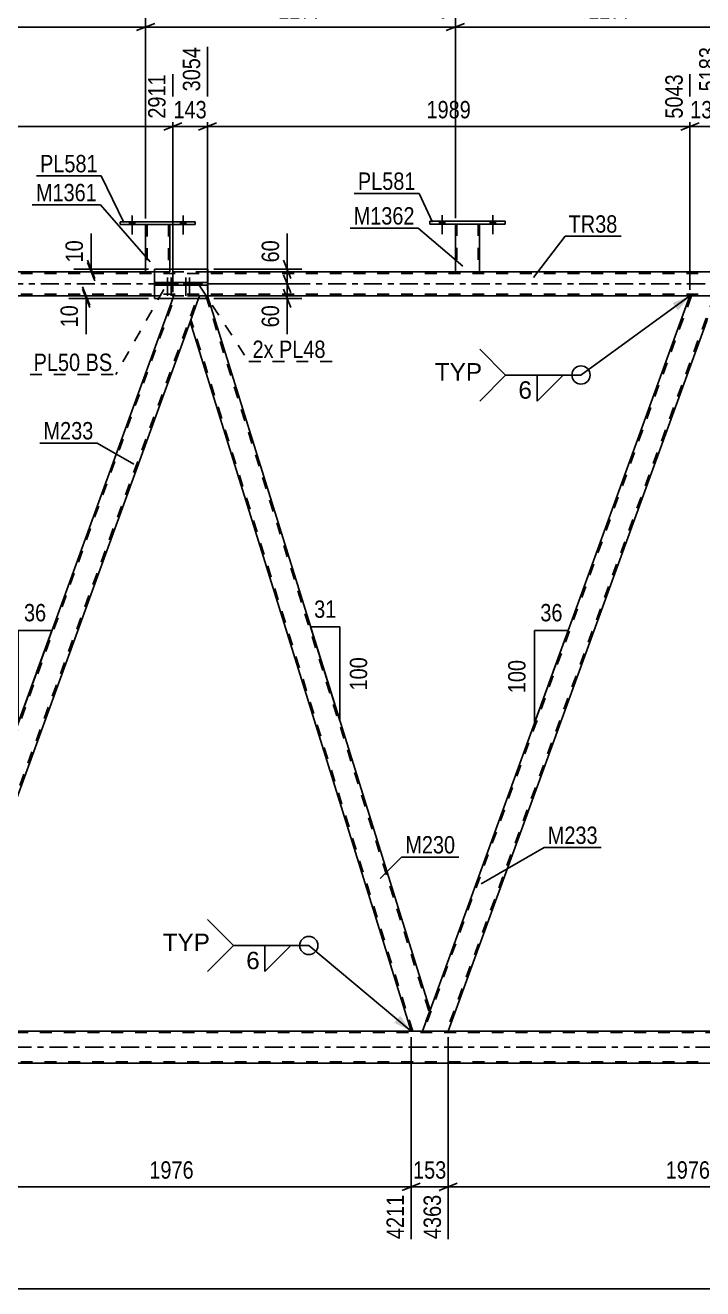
# Model space of a CAD drawing. Header units: millimetres. Extents: x 0 to 841, y 0 to 594.
# Drawn here: x 181.4 to 293.1, y 275.3 to 483.7 of the extents above; entities that cross this region are included whole.
import ezdxf

# ---------------------------------------------------------------- set-up
doc = ezdxf.new("R2010")
doc.units = ezdxf.units.MM
doc.linetypes.add('DXK_LINE_DOT2', pattern=[3.9198, 1.9599, -1.9599])
doc.linetypes.add('DXK_LINE_DOT3', pattern=[5.9187, 2.979, -0.9799, 0.9799, -0.9799])
doc.styles.add('Arial', font='ARIAL.TTF', dxfattribs={"height": 0.2})
doc.styles.add('Arial Narrow', font='ARIALN.TTF', dxfattribs={"height": 0.2})

# ---------------------------------------------------------------- blocks, each defined once
blk = doc.blocks.new('Bolt-247305129-3187 - 3072')
at = {"linetype": 'Continuous'}
for points in [[(205.19, 441.29), (204.47, 441.29), (204.47, 440.81), (205.19, 440.81)], [(205.79, 441.29), (205.07, 441.29), (205.07, 440.81), (205.79, 440.81)], [(208.21, 441.29), (207.49, 441.29), (207.49, 440.81), (208.21, 440.81)], [(208.81, 441.29), (208.09, 441.29), (208.09, 440.81), (208.81, 440.81)]]:
    blk.add_hatch(color=1, dxfattribs=at).paths.add_polyline_path(points)
at = {"color": 1, "linetype": 'Continuous'}
for p, q in [((204.83, 442.09), (204.83, 439.09)), ((205.43, 442.09), (205.43, 439.09)), ((207.85, 442.09), (207.85, 439.09)), ((208.45, 442.09), (208.45, 439.09)), ((204.47, 441.29), (204.47, 440.81)), ((205.07, 441.29), (205.07, 440.81)), ((205.19, 441.29), (205.19, 440.81)), ((205.79, 441.29), (205.79, 440.81)), ((207.49, 441.29), (207.49, 440.81)), ((208.09, 441.29), (208.09, 440.81)), ((208.21, 441.29), (208.21, 440.81)), ((208.81, 441.29), (208.81, 440.81))]:
    blk.add_line(p, q, dxfattribs=at)
blk = doc.blocks.new('Part-247305129-3125 - 3072')
at = {"color": 7, "linetype": 'DXK_LINE_DOT2'}
for p, q in [((743.11, 442.73), (89.24, 442.73)), ((211.45, 443.05), (201.21, 443.05)), ((256.29, 443.05), (252.29, 443.05)), ((743.11, 439.37), (89.24, 439.37)), ((211.45, 439.05), (202.67, 439.05)), ((296.54, 439.05), (290.97, 439.05))]:
    blk.add_line(p, q, dxfattribs=at)
at = {"color": 2, "linetype": 'Continuous'}
for p, q in [((201.21, 443.05), (154.13, 443.05)), ((252.29, 443.05), (211.45, 443.05)), ((303.37, 443.05), (256.29, 443.05)), ((202.67, 439.05), (131.94, 439.05)), ((290.97, 439.05), (211.45, 439.05))]:
    blk.add_line(p, q, dxfattribs=at)
at = {"color": 7, "linetype": 'DXK_LINE_DOT3'}
blk.add_line((89.24, 441.05), (743.11, 441.05), dxfattribs=at)
blk = doc.blocks.new('Bolt-247305129-3186 - 3072')
at = {"color": 1, "linetype": 'DXK_LINE_DOT2'}
for p, q in [((204.83, 442.09), (204.83, 439.09)), ((205.43, 442.09), (205.43, 439.09)), ((207.85, 442.09), (207.85, 439.09)), ((208.45, 442.09), (208.45, 439.09)), ((204.47, 441.29), (204.47, 440.81)), ((205.07, 441.29), (205.07, 440.81)), ((205.19, 441.29), (205.19, 440.81)), ((205.79, 441.29), (205.79, 440.81)), ((207.49, 441.29), (207.49, 440.81)), ((208.09, 441.29), (208.09, 440.81)), ((208.21, 441.29), (208.21, 440.81)), ((208.81, 441.29), (208.81, 440.81))]:
    blk.add_line(p, q, dxfattribs=at)
blk = doc.blocks.new('Bolt-247305129-21282 - 3072')
at = {"linetype": 'Continuous'}
for points in [[(249.65, 450.89), (250.53, 450.89), (250.53, 451.37), (249.65, 451.37)], [(258.05, 450.89), (258.93, 450.89), (258.93, 451.37), (258.05, 451.37)]]:
    blk.add_hatch(color=1, dxfattribs=at).paths.add_polyline_path(points)
at = {"color": 1, "linetype": 'Continuous'}
for p, q in [((250.09, 452.37), (250.09, 449.25)), ((258.49, 452.37), (258.49, 449.25)), ((249.65, 451.37), (249.65, 450.89)), ((250.53, 451.37), (250.53, 450.89)), ((258.05, 451.37), (258.05, 450.89)), ((258.93, 451.37), (258.93, 450.89))]:
    blk.add_line(p, q, dxfattribs=at)
blk = doc.blocks.new('Part-247305129-3214 - 3072')
at = {"color": 7, "linetype": 'DXK_LINE_DOT2'}
for p, q in [((211.45, 441.29), (202.67, 441.29)), ((202.67, 441.29), (202.67, 440.81)), ((211.45, 440.81), (202.67, 440.81)), ((209.08, 441.29), (209.08, 440.81)), ((211.45, 441.29), (211.45, 440.81))]:
    blk.add_line(p, q, dxfattribs=at)
blk = doc.blocks.new('Part-247305129-3219 - 3072')
at = {"color": 2, "linetype": 'Continuous'}
for p, q in [((209.08, 441.29), (202.67, 441.29)), ((202.67, 440.81), (202.67, 441.29)), ((202.67, 440.81), (209.08, 440.81)), ((211.45, 441.29), (209.08, 441.29)), ((209.08, 440.81), (209.08, 441.29)), ((211.45, 440.81), (209.08, 440.81)), ((211.45, 440.81), (211.45, 441.29))]:
    blk.add_line(p, q, dxfattribs=at)
blk = doc.blocks.new('Part-247305129-3253 - 3072')
at = {"color": 7, "linetype": 'DXK_LINE_DOT2'}
for p, q in [((730.61, 317.59), (66.98, 317.59)), ((731.36, 312.79), (66.98, 312.79))]:
    blk.add_line(p, q, dxfattribs=at)
at = {"color": 2, "linetype": 'Continuous'}
for p, q in [((325.49, 317.83), (170.42, 317.83)), ((325.49, 312.55), (170.42, 312.55))]:
    blk.add_line(p, q, dxfattribs=at)
at = {"color": 7, "linetype": 'DXK_LINE_DOT3'}
blk.add_line((66.98, 315.19), (730.98, 315.19), dxfattribs=at)
blk = doc.blocks.new('Part-247305129-3266 - 3072')
at = {"color": 2, "linetype": 'Continuous'}
for p, q in [((202.67, 441.29), (202.67, 443.45)), ((202.67, 443.45), (211.45, 443.45)), ((211.45, 443.45), (211.45, 438.65)), ((202.67, 438.65), (202.67, 440.81)), ((211.45, 438.65), (202.67, 438.65))]:
    blk.add_line(p, q, dxfattribs=at)
at = {"color": 7, "linetype": 'DXK_LINE_DOT2'}
blk.add_line((202.67, 441.29), (202.67, 440.81), dxfattribs=at)
blk = doc.blocks.new('Part-247305129-3297 - 3072')
at = {"color": 7, "linetype": 'DXK_LINE_DOT2'}
for p, q in [((202.67, 443.45), (202.67, 438.65)), ((202.67, 443.45), (211.45, 443.45)), ((211.45, 443.45), (211.45, 438.65)), ((202.67, 438.65), (211.45, 438.65))]:
    blk.add_line(p, q, dxfattribs=at)
blk = doc.blocks.new('Part-247305129-3335 - 3072')
at = {"color": 7, "linetype": 'DXK_LINE_DOT2'}
for p, q in [((161.97, 317.83), (206.09, 439.05)), ((165.72, 317.83), (209.84, 439.05)), ((205.69, 438.65), (205.83, 439.05)), ((210.09, 439.05), (205.83, 439.05)), ((208.54, 434.8), (210.09, 439.05)), ((161.71, 317.83), (163.47, 322.66)), ((165.97, 317.83), (167.73, 322.66)), ((165.97, 317.83), (161.71, 317.83))]:
    blk.add_line(p, q, dxfattribs=at)
at = {"color": 2, "linetype": 'Continuous'}
for p, q in [((163.47, 322.66), (205.69, 438.65)), ((167.73, 322.66), (208.54, 434.8))]:
    blk.add_line(p, q, dxfattribs=at)
blk = doc.blocks.new('Part-247305129-3340 - 3072')
at = {"color": 2, "linetype": 'Continuous'}
for p, q in [((209.95, 438.65), (208.54, 434.8)), ((248.11, 321.3), (211.45, 438.93)), ((245, 317.83), (208.54, 434.8)), ((246.85, 317.83), (248.11, 321.3))]:
    blk.add_line(p, q, dxfattribs=at)
at = {"color": 7, "linetype": 'DXK_LINE_DOT2'}
for p, q in [((210.09, 439.05), (209.95, 438.65)), ((211.41, 439.05), (210.09, 439.05)), ((211.16, 439.05), (247.98, 320.93)), ((211.45, 438.93), (211.41, 439.05)), ((245.25, 317.83), (208.68, 435.18)), ((246.85, 317.83), (245, 317.83))]:
    blk.add_line(p, q, dxfattribs=at)
blk = doc.blocks.new('Part-247305129-3345 - 3072')
at = {"color": 7, "linetype": 'DXK_LINE_DOT2'}
for p, q in [((291.22, 439.05), (247.1, 317.83)), ((294.97, 439.05), (250.85, 317.83)), ((295.23, 439.05), (293.68, 434.8)), ((248.11, 321.3), (246.85, 317.83)), ((251.11, 317.83), (246.85, 317.83))]:
    blk.add_line(p, q, dxfattribs=at)
at = {"color": 2, "linetype": 'Continuous'}
for p, q in [((290.97, 439.05), (248.11, 321.3)), ((290.97, 439.05), (295.23, 439.05)), ((293.68, 434.8), (251.11, 317.83))]:
    blk.add_line(p, q, dxfattribs=at)
blk = doc.blocks.new('Part-247305129-21253 - 3072')
at = {"color": 7, "linetype": 'DXK_LINE_DOT2'}
for p, q in [((201.21, 450.83), (205.21, 450.83)), ((201.21, 450.82), (201.21, 450.83)), ((201.21, 450.83), (201.21, 450.82)), ((201.45, 450.83), (201.45, 443.05)), ((204.97, 450.83), (204.97, 443.05)), ((205.21, 450.83), (205.21, 450.82)), ((205.21, 450.82), (205.21, 450.83)), ((205.21, 443.05), (202.67, 443.05)), ((205.21, 443.45), (205.21, 443.05))]:
    blk.add_line(p, q, dxfattribs=at)
at = {"color": 2, "linetype": 'Continuous'}
for p, q in [((201.21, 450.82), (201.21, 443.05)), ((205.21, 450.82), (205.21, 443.45)), ((202.67, 443.05), (201.21, 443.05))]:
    blk.add_line(p, q, dxfattribs=at)
blk = doc.blocks.new('Part-247305129-21254 - 3072')
at = {"color": 2, "linetype": 'Continuous'}
for p, q in [((197.01, 450.82), (197.01, 451.3)), ((197.01, 451.3), (209.41, 451.3)), ((209.41, 450.82), (197.01, 450.82)), ((209.41, 451.3), (209.41, 450.82))]:
    blk.add_line(p, q, dxfattribs=at)
blk = doc.blocks.new('Part-247305129-21255 - 3072')
at = {"color": 7, "linetype": 'DXK_LINE_DOT2'}
for p, q in [((252.29, 450.9), (256.29, 450.9)), ((252.29, 450.89), (252.29, 450.9)), ((252.29, 450.9), (252.29, 450.89)), ((252.53, 450.9), (252.53, 443.05)), ((256.05, 450.9), (256.05, 443.05)), ((256.29, 450.9), (256.29, 450.89)), ((256.29, 450.89), (256.29, 450.9)), ((256.03, 443.05), (256.05, 443.05))]:
    blk.add_line(p, q, dxfattribs=at)
at = {"color": 2, "linetype": 'Continuous'}
for p, q in [((252.29, 443.05), (252.29, 450.89)), ((256.29, 450.89), (256.29, 443.05)), ((256.25, 443.05), (252.29, 443.05)), ((256.29, 443.05), (256.25, 443.05))]:
    blk.add_line(p, q, dxfattribs=at)
blk = doc.blocks.new('Part-247305129-21256 - 3072')
at = {"color": 2, "linetype": 'Continuous'}
for p, q in [((248.09, 450.89), (248.09, 451.37)), ((248.09, 451.37), (260.49, 451.37)), ((260.49, 450.89), (248.09, 450.89)), ((260.49, 451.37), (260.49, 450.89))]:
    blk.add_line(p, q, dxfattribs=at)
blk = doc.blocks.new('Bolt-247305129-21280 - 3072')
at = {"linetype": 'Continuous'}
for points in [[(198.57, 450.82), (199.45, 450.82), (199.45, 451.3), (198.57, 451.3)], [(206.97, 450.82), (207.85, 450.82), (207.85, 451.3), (206.97, 451.3)]]:
    blk.add_hatch(color=1, dxfattribs=at).paths.add_polyline_path(points)
at = {"color": 1, "linetype": 'Continuous'}
for p, q in [((199.01, 452.3), (199.01, 449.18)), ((207.41, 452.3), (207.41, 449.18)), ((198.57, 451.3), (198.57, 450.82)), ((199.45, 451.3), (199.45, 450.82)), ((206.97, 451.3), (206.97, 450.82)), ((207.85, 451.3), (207.85, 450.82))]:
    blk.add_line(p, q, dxfattribs=at)
blk = doc.blocks.new('Bolt-247305129-21281 - 3072')
at = {"linetype": 'Continuous'}
for points in [[(198.57, 450.82), (199.45, 450.82), (199.45, 451.3), (198.57, 451.3)], [(206.97, 450.82), (207.85, 450.82), (207.85, 451.3), (206.97, 451.3)]]:
    blk.add_hatch(color=1, dxfattribs=at).paths.add_polyline_path(points)
at = {"color": 1, "linetype": 'Continuous'}
for p, q in [((199.01, 452.3), (199.01, 449.18)), ((207.41, 452.3), (207.41, 449.18)), ((198.57, 451.3), (198.57, 450.82)), ((199.45, 451.3), (199.45, 450.82)), ((206.97, 451.3), (206.97, 450.82)), ((207.85, 451.3), (207.85, 450.82))]:
    blk.add_line(p, q, dxfattribs=at)
blk = doc.blocks.new('Bolt-247305129-21283 - 3072')
at = {"linetype": 'Continuous'}
for points in [[(249.65, 450.89), (250.53, 450.89), (250.53, 451.37), (249.65, 451.37)], [(258.05, 450.89), (258.93, 450.89), (258.93, 451.37), (258.05, 451.37)]]:
    blk.add_hatch(color=1, dxfattribs=at).paths.add_polyline_path(points)
at = {"color": 1, "linetype": 'Continuous'}
for p, q in [((250.09, 452.37), (250.09, 449.25)), ((258.49, 452.37), (258.49, 449.25)), ((249.65, 451.37), (249.65, 450.89)), ((250.53, 451.37), (250.53, 450.89)), ((258.05, 451.37), (258.05, 450.89)), ((258.93, 451.37), (258.93, 450.89))]:
    blk.add_line(p, q, dxfattribs=at)
blk = doc.blocks.new('StraightDimension-247305129-35647 - 3072')
at = {"color": 7, "linetype": 'Continuous'}
for p, q in [((245, 316.83), (245, 283.54)), ((251.11, 316.83), (251.11, 283.54)), ((243.5, 291.55), (246.5, 292.75)), ((245, 292.15), (251.11, 292.15)), ((252.61, 292.75), (249.61, 291.55))]:
    blk.add_line(p, q, dxfattribs=at)
at = {"color": 0}
blk.add_wipeout([(251.4, 292.9), (251.4, 297.1), (244.71, 297.1), (244.71, 292.9)], dxfattribs=at)
at = {"color": 0, "linetype": 'Continuous'}
blk.add_wipeout([(250.51, 291.45), (246.31, 291.45), (246.31, 282.94), (250.51, 282.94)], dxfattribs=at)
at = {"color": 3, "style": 'Arial Narrow'}
blk.add_text('153', height=2.863, dxfattribs=at).set_placement((245.31, 293.5))
at = {"color": 3, "linetype": 'Continuous', "style": 'Arial Narrow'}
blk.add_text('4363', height=2.863, rotation=90.0002, dxfattribs=at).set_placement((249.91, 283.54))
blk = doc.blocks.new('AngleDimension-247305129-36496 - 3072')
at = {"color": 7, "linetype": 'Continuous'}
for p, q in [((265.35, 383.9), (270.9, 383.9)), ((265.35, 368.68), (270.9, 383.9)), ((265.35, 368.68), (265.35, 383.9)), ((268.43, 377.13), (270.9, 383.9))]:
    blk.add_line(p, q, dxfattribs=at)
at = {"color": 0}
for points in [[(270.55, 384.8), (270.55, 389), (265.7, 389), (265.7, 384.8)], [(264.45, 379.63), (260.25, 379.63), (260.25, 372.95), (264.45, 372.95)]]:
    blk.add_wipeout(points, dxfattribs=at)
at = {"color": 3, "style": 'Arial Narrow'}
blk.add_text('36', height=2.863, dxfattribs=at).set_placement((266.3, 385.4))
blk.add_text('100', height=2.863, rotation=90.0002, dxfattribs=at).set_placement((263.85, 373.55))
blk = doc.blocks.new('StraightDimension-247305129-15091 - 3072')
at = {"color": 7, "linetype": 'Continuous'}
for p, q in [((211.41, 440.05), (211.41, 480.11)), ((290.97, 440.05), (290.97, 475.61)), ((212.91, 467.59), (209.91, 466.39)), ((211.41, 466.99), (290.97, 466.99)), ((289.47, 466.39), (292.47, 467.59))]:
    blk.add_line(p, q, dxfattribs=at)
at = {"color": 0, "linetype": 'Continuous'}
blk.add_wipeout([(290.37, 476.21), (286.17, 476.21), (286.17, 467.69), (290.37, 467.69)], dxfattribs=at)
at = {"color": 0}
blk.add_wipeout([(255.45, 467.74), (255.45, 471.94), (246.93, 471.94), (246.93, 467.74)], dxfattribs=at)
at = {"color": 3, "linetype": 'Continuous', "style": 'Arial Narrow'}
blk.add_text('5043', height=2.863, rotation=90.0002, dxfattribs=at).set_placement((289.77, 468.29))
at = {"color": 3, "style": 'Arial Narrow'}
blk.add_text('1989', height=2.863, dxfattribs=at).set_placement((247.53, 468.34))
blk = doc.blocks.new('StraightDimension-247305129-15093 - 3072')
at = {"color": 7, "linetype": 'Continuous'}
for p, q in [((126.4, 439.65), (126.4, 478.28)), ((205.69, 439.65), (205.69, 475.61)), ((127.9, 467.59), (124.9, 466.39)), ((126.4, 466.99), (205.69, 466.99)), ((204.19, 466.39), (207.19, 467.59))]:
    blk.add_line(p, q, dxfattribs=at)
at = {"color": 0, "linetype": 'Continuous'}
blk.add_wipeout([(205.09, 476.21), (200.89, 476.21), (200.89, 467.69), (205.09, 467.69)], dxfattribs=at)
at = {"color": 0}
blk.add_wipeout([(170.3, 467.74), (170.3, 471.94), (161.79, 471.94), (161.79, 467.74)], dxfattribs=at)
at = {"color": 3, "linetype": 'Continuous', "style": 'Arial Narrow'}
blk.add_text('2911', height=2.863, rotation=90.0002, dxfattribs=at).set_placement((204.49, 468.29))
at = {"color": 3, "style": 'Arial Narrow'}
blk.add_text('1982', height=2.863, dxfattribs=at).set_placement((162.39, 468.34))
blk = doc.blocks.new('StraightDimension-247305129-3915 - 3072')
at = {"color": 7, "linetype": 'Continuous'}
for p, q in [((223.96, 444.95), (225.16, 441.95)), ((212.45, 443.45), (226.96, 443.45)), ((225.16, 439.55), (223.96, 442.55)), ((224.56, 441.05), (224.56, 443.45)), ((212.45, 441.05), (226.96, 441.05))]:
    blk.add_line(p, q, dxfattribs=at)
at = {"color": 0}
blk.add_wipeout([(223.81, 448.84), (219.61, 448.84), (219.61, 443.98), (223.81, 443.98)], dxfattribs=at)
at = {"color": 7, "linetype": 'Continuous'}
blk.add_line((224.56, 443.45), (224.56, 449.36), dxfattribs=at)
blk.add_line((224.56, 443.45), (224.56, 449.36), dxfattribs=at)
at = {"color": 3, "style": 'Arial Narrow'}
blk.add_text('60', height=2.863, rotation=90.0002, dxfattribs=at).set_placement((223.21, 444.58))
blk = doc.blocks.new('StraightDimension-247305129-35648 - 3072')
at = {"color": 7, "linetype": 'Continuous'}
for p, q in [((165.97, 316.83), (165.97, 283.54)), ((245, 316.83), (245, 283.54)), ((167.47, 292.75), (164.47, 291.55)), ((165.97, 292.15), (245, 292.15)), ((243.5, 291.55), (246.5, 292.75))]:
    blk.add_line(p, q, dxfattribs=at)
at = {"color": 0}
blk.add_wipeout([(209.74, 292.9), (209.74, 297.1), (201.23, 297.1), (201.23, 292.9)], dxfattribs=at)
at = {"color": 0, "linetype": 'Continuous'}
blk.add_wipeout([(244.4, 291.45), (240.2, 291.45), (240.2, 282.94), (244.4, 282.94)], dxfattribs=at)
at = {"color": 3, "style": 'Arial Narrow'}
blk.add_text('1976', height=2.863, dxfattribs=at).set_placement((201.83, 293.5))
at = {"color": 3, "linetype": 'Continuous', "style": 'Arial Narrow'}
blk.add_text('4211', height=2.863, rotation=90.0002, dxfattribs=at).set_placement((243.8, 283.54))
blk = doc.blocks.new('StraightDimension-247305129-15092 - 3072')
at = {"color": 7, "linetype": 'Continuous'}
for p, q in [((211.41, 440.05), (211.41, 480.11)), ((205.69, 439.65), (205.69, 475.61)), ((204.19, 466.39), (207.19, 467.59)), ((205.69, 466.99), (211.41, 466.99)), ((212.91, 467.59), (209.91, 466.39))]:
    blk.add_line(p, q, dxfattribs=at)
at = {"color": 0}
blk.add_wipeout([(211.89, 467.74), (211.89, 471.94), (205.21, 471.94), (205.21, 467.74)], dxfattribs=at)
at = {"color": 0, "linetype": 'Continuous'}
blk.add_wipeout([(210.81, 480.71), (206.61, 480.71), (206.61, 472.19), (210.81, 472.19)], dxfattribs=at)
at = {"color": 3, "linetype": 'Continuous', "style": 'Arial Narrow'}
blk.add_text('3054', height=2.863, rotation=90.0002, dxfattribs=at).set_placement((210.21, 472.79))
at = {"color": 3, "style": 'Arial Narrow'}
blk.add_text('143', height=2.863, dxfattribs=at).set_placement((205.81, 468.34))
blk = doc.blocks.new('StraightDimension-247305129-3927 - 3072')
at = {"color": 7, "linetype": 'Continuous'}
for p, q in [((223.96, 442.55), (225.16, 439.55)), ((212.45, 441.05), (226.96, 441.05)), ((225.16, 437.15), (223.96, 440.15)), ((224.56, 438.65), (224.56, 441.05)), ((212.45, 438.65), (226.96, 438.65))]:
    blk.add_line(p, q, dxfattribs=at)
at = {"color": 0}
blk.add_wipeout([(223.81, 438.13), (219.61, 438.13), (219.61, 433.27), (223.81, 433.27)], dxfattribs=at)
at = {"color": 7, "linetype": 'Continuous'}
blk.add_line((224.56, 438.65), (224.56, 432.75), dxfattribs=at)
blk.add_line((224.56, 438.65), (224.56, 432.75), dxfattribs=at)
at = {"color": 3, "style": 'Arial Narrow'}
blk.add_text('60', height=2.863, rotation=90.0002, dxfattribs=at).set_placement((223.21, 433.87))
blk = doc.blocks.new('StraightDimension-247305129-3940 - 3072')
at = {"color": 7, "linetype": 'Continuous'}
for p, q in [((191.62, 444.95), (192.82, 441.95)), ((192.82, 441.55), (191.62, 444.55)), ((201.67, 443.45), (189.37, 443.45)), ((201.67, 443.05), (189.37, 443.05)), ((192.22, 443.05), (192.22, 443.45))]:
    blk.add_line(p, q, dxfattribs=at)
at = {"color": 0}
blk.add_wipeout([(191.47, 448.84), (187.27, 448.84), (187.27, 443.98), (191.47, 443.98)], dxfattribs=at)
at = {"color": 7, "linetype": 'Continuous'}
blk.add_line((192.22, 443.45), (192.22, 449.36), dxfattribs=at)
blk.add_line((192.22, 443.45), (192.22, 449.36), dxfattribs=at)
at = {"color": 3, "style": 'Arial Narrow'}
blk.add_text('10', height=2.863, rotation=90.0002, dxfattribs=at).set_placement((190.87, 444.58))
blk = doc.blocks.new('StraightDimension-247305129-3961 - 3072')
at = {"color": 7, "linetype": 'Continuous'}
for p, q in [((190.8, 440.55), (192, 437.55)), ((192, 437.15), (190.8, 440.15)), ((201.67, 439.05), (188.55, 439.05)), ((201.67, 438.65), (188.55, 438.65)), ((191.4, 438.65), (191.4, 439.05))]:
    blk.add_line(p, q, dxfattribs=at)
at = {"color": 0}
blk.add_wipeout([(190.65, 438.13), (186.45, 438.13), (186.45, 433.27), (190.65, 433.27)], dxfattribs=at)
at = {"color": 7, "linetype": 'Continuous'}
blk.add_line((191.4, 438.65), (191.4, 432.75), dxfattribs=at)
blk.add_line((191.4, 438.65), (191.4, 432.75), dxfattribs=at)
at = {"color": 3, "style": 'Arial Narrow'}
blk.add_text('10', height=2.863, rotation=90.0002, dxfattribs=at).set_placement((190.05, 433.87))
blk = doc.blocks.new('StraightDimension-247305129-35950 - 3072')
at = {"color": 7, "linetype": 'Continuous'}
for p, q in [((252.29, 451.9), (252.29, 492.01)), ((303.37, 451.89), (303.37, 492.01)), ((253.79, 484), (250.79, 482.8)), ((252.29, 483.4), (303.37, 483.4)), ((301.87, 482.8), (304.87, 484))]:
    blk.add_line(p, q, dxfattribs=at)
at = {"color": 0, "linetype": 'Continuous'}
blk.add_wipeout([(302.77, 492.61), (298.57, 492.61), (298.57, 484.1), (302.77, 484.1)], dxfattribs=at)
at = {"color": 0}
blk.add_wipeout([(282.09, 484.15), (282.09, 488.35), (273.58, 488.35), (273.58, 484.15)], dxfattribs=at)
at = {"color": 3, "linetype": 'Continuous', "style": 'Arial Narrow'}
blk.add_text('5353', height=2.863, rotation=90.0002, dxfattribs=at).set_placement((302.17, 484.7))
at = {"color": 3, "style": 'Arial Narrow'}
blk.add_text('1277', height=2.863, dxfattribs=at).set_placement((274.18, 484.75))
blk = doc.blocks.new('StraightDimension-247305129-15090 - 3072')
at = {"color": 7, "linetype": 'Continuous'}
for p, q in [((296.54, 440.05), (296.54, 480.11)), ((290.97, 440.05), (290.97, 475.61)), ((289.47, 466.39), (292.47, 467.59)), ((290.97, 466.99), (296.54, 466.99)), ((298.04, 467.59), (295.04, 466.39))]:
    blk.add_line(p, q, dxfattribs=at)
at = {"color": 0}
blk.add_wipeout([(297.1, 467.74), (297.1, 471.94), (290.41, 471.94), (290.41, 467.74)], dxfattribs=at)
at = {"color": 0, "linetype": 'Continuous'}
blk.add_wipeout([(295.94, 480.71), (291.74, 480.71), (291.74, 472.19), (295.94, 472.19)], dxfattribs=at)
at = {"color": 3, "linetype": 'Continuous', "style": 'Arial Narrow'}
blk.add_text('5183', height=2.863, rotation=90.0002, dxfattribs=at).set_placement((295.34, 472.79))
at = {"color": 3, "style": 'Arial Narrow'}
blk.add_text('139', height=2.863, dxfattribs=at).set_placement((291.01, 468.34))
blk = doc.blocks.new('StraightDimension-247305129-35646 - 3072')
at = {"color": 7, "linetype": 'Continuous'}
for p, q in [((251.11, 316.83), (251.11, 283.54)), ((330.14, 316.83), (330.14, 283.54)), ((252.61, 292.75), (249.61, 291.55)), ((251.11, 292.15), (330.14, 292.15)), ((328.64, 291.55), (331.64, 292.75))]:
    blk.add_line(p, q, dxfattribs=at)
at = {"color": 0}
blk.add_wipeout([(294.88, 292.9), (294.88, 297.1), (286.37, 297.1), (286.37, 292.9)], dxfattribs=at)
at = {"color": 0, "linetype": 'Continuous'}
blk.add_wipeout([(329.54, 291.45), (325.34, 291.45), (325.34, 282.94), (329.54, 282.94)], dxfattribs=at)
at = {"color": 3, "style": 'Arial Narrow'}
blk.add_text('1976', height=2.863, dxfattribs=at).set_placement((286.97, 293.5))
at = {"color": 3, "linetype": 'Continuous', "style": 'Arial Narrow'}
blk.add_text('6339', height=2.863, rotation=90.0002, dxfattribs=at).set_placement((328.94, 283.54))
blk = doc.blocks.new('StraightDimension-247305129-35929 - 3072')
at = {"color": 7, "linetype": 'Continuous'}
blk.add_line((56.12, 275.35), (782.37, 275.35), dxfattribs=at)
blk = doc.blocks.new('StraightDimension-247305129-35951 - 3072')
at = {"color": 7, "linetype": 'Continuous'}
for p, q in [((201.21, 451.82), (201.21, 492.01)), ((252.29, 451.9), (252.29, 492.01)), ((202.71, 484), (199.71, 482.8)), ((201.21, 483.4), (252.29, 483.4)), ((250.79, 482.8), (253.79, 484))]:
    blk.add_line(p, q, dxfattribs=at)
at = {"color": 0, "linetype": 'Continuous'}
blk.add_wipeout([(251.69, 492.61), (247.49, 492.61), (247.49, 484.1), (251.69, 484.1)], dxfattribs=at)
at = {"color": 0}
blk.add_wipeout([(231.01, 484.15), (231.01, 488.35), (222.49, 488.35), (222.49, 484.15)], dxfattribs=at)
at = {"color": 3, "linetype": 'Continuous', "style": 'Arial Narrow'}
blk.add_text('4076', height=2.863, rotation=90.0002, dxfattribs=at).set_placement((251.09, 484.7))
at = {"color": 3, "style": 'Arial Narrow'}
blk.add_text('1277', height=2.863, dxfattribs=at).set_placement((223.09, 484.75))
blk = doc.blocks.new('StraightDimension-247305129-35952 - 3072')
at = {"color": 7, "linetype": 'Continuous'}
for p, q in [((150.13, 451.89), (150.13, 492.01)), ((201.21, 451.82), (201.21, 492.01)), ((151.63, 484), (148.63, 482.8)), ((150.13, 483.4), (201.21, 483.4)), ((199.71, 482.8), (202.71, 484))]:
    blk.add_line(p, q, dxfattribs=at)
at = {"color": 0, "linetype": 'Continuous'}
blk.add_wipeout([(200.61, 492.61), (196.41, 492.61), (196.41, 484.1), (200.61, 484.1)], dxfattribs=at)
at = {"color": 0}
blk.add_wipeout([(179.93, 484.15), (179.93, 488.35), (171.41, 488.35), (171.41, 484.15)], dxfattribs=at)
at = {"color": 3, "linetype": 'Continuous', "style": 'Arial Narrow'}
blk.add_text('2799', height=2.863, rotation=90.0002, dxfattribs=at).set_placement((200.01, 484.7))
at = {"color": 3, "style": 'Arial Narrow'}
blk.add_text('1277', height=2.863, dxfattribs=at).set_placement((172.01, 484.75))
blk = doc.blocks.new('AngleDimension-247305129-36466 - 3072')
at = {"color": 7, "linetype": 'Continuous'}
for p, q in [((231.87, 373.43), (228.42, 384.48)), ((233.24, 384.48), (228.42, 384.48)), ((233.24, 369.01), (228.42, 384.48)), ((233.24, 369.01), (233.24, 384.48))]:
    blk.add_line(p, q, dxfattribs=at)
at = {"color": 0}
for points in [[(233.26, 385.38), (233.26, 389.58), (228.4, 389.58), (228.4, 385.38)], [(238.34, 380.08), (234.14, 380.08), (234.14, 373.4), (238.34, 373.4)]]:
    blk.add_wipeout(points, dxfattribs=at)
at = {"color": 3, "style": 'Arial Narrow'}
blk.add_text('31', height=2.863, dxfattribs=at).set_placement((229, 385.98))
blk.add_text('100', height=2.863, rotation=90.0002, dxfattribs=at).set_placement((237.74, 374))
blk = doc.blocks.new('AngleDimension-247305129-36468 - 3072')
at = {"color": 7, "linetype": 'Continuous'}
for p, q in [((180.22, 383.9), (185.76, 383.9)), ((180.22, 368.68), (185.76, 383.9)), ((180.22, 368.68), (180.22, 383.9)), ((183.3, 377.13), (185.76, 383.9))]:
    blk.add_line(p, q, dxfattribs=at)
at = {"color": 0}
for points in [[(185.42, 384.8), (185.42, 389), (180.56, 389), (180.56, 384.8)], [(179.32, 379.63), (175.12, 379.63), (175.12, 372.95), (179.32, 372.95)]]:
    blk.add_wipeout(points, dxfattribs=at)
at = {"color": 3, "style": 'Arial Narrow'}
blk.add_text('36', height=2.863, dxfattribs=at).set_placement((181.16, 385.4))
blk.add_text('100', height=2.863, rotation=90.0002, dxfattribs=at).set_placement((178.72, 373.55))
blk = doc.blocks.new('Mark-247305129-3121 - 3072')
at = {"color": 0}
blk.add_wipeout([(279.01, 449.49), (279.01, 452.49), (270.97, 452.49), (270.97, 449.49)], dxfattribs=at)
blk.add_wipeout([(279.01, 449.49), (279.01, 452.49), (270.97, 452.49), (270.97, 449.49)], dxfattribs=at)
at = {"color": 30, "linetype": 'Continuous'}
for p, q in [((265.15, 442.08), (270.37, 448.89)), ((270.37, 448.89), (279.61, 448.89))]:
    blk.add_line(p, q, dxfattribs=at)
at = {"color": 3, "style": 'Arial Narrow'}
blk.add_text('TR38', height=2.863, dxfattribs=at).set_placement((270.97, 449.49))
blk = doc.blocks.new('WeldMark-247305129-20271 - 3072')
at = {"linetype": 'Continuous'}
blk.add_hatch(color=30, dxfattribs=at).paths.add_polyline_path([(243.18, 320.33), (245, 317.83), (242.22, 319.18)])
at = {"color": 3, "linetype": 'Continuous'}
for q in [(211.42, 336.23), (211.42, 327.66)]:
    blk.add_line((215.7, 331.94), q, dxfattribs=at)
at = {"color": 30, "linetype": 'Continuous'}
blk.add_line((245, 317.83), (228.12, 331.94), dxfattribs=at)
at = {"color": 3, "linetype": 'Continuous'}
for start, end in [(90, 270), (270, 90)]:
    blk.add_arc((228.12, 331.94), 1.5, start, end, dxfattribs=at)
at = {"color": 0}
blk.add_wipeout([(220.22, 327.84), (220.22, 331.24), (217.6, 331.24), (217.6, 327.84)], dxfattribs=at)
at = {"color": 30, "linetype": 'Continuous'}
blk.add_line((215.7, 331.94), (228.12, 331.94), dxfattribs=at)
at = {"color": 3, "linetype": 'Continuous'}
for p, q in [((220.88, 331.94), (225.17, 331.94)), ((225.17, 331.94), (220.88, 327.66)), ((220.88, 327.66), (220.88, 331.94))]:
    blk.add_line(p, q, dxfattribs=at)
at = {"color": 3, "style": 'Arial'}
blk.add_text('6', height=2.87, dxfattribs=at).set_placement((217.8, 328.04))
at = {"color": 0, "linetype": 'Continuous'}
blk.add_wipeout([(211.8, 331.04), (211.8, 334.04), (204.03, 334.04), (204.03, 331.04)], dxfattribs=at)
blk.add_wipeout([(211.8, 331.04), (211.8, 334.04), (204.03, 334.04), (204.03, 331.04)], dxfattribs=at)
at = {"color": 3, "linetype": 'Continuous', "style": 'Arial'}
blk.add_text('TYP', height=2.865, dxfattribs=at).set_placement((204.03, 331.04))
blk = doc.blocks.new('WeldMark-247305129-20284 - 3072')
at = {"linetype": 'Continuous'}
blk.add_hatch(color=30, dxfattribs=at).paths.add_polyline_path([(288.1, 437.9), (290.97, 439.05), (288.98, 436.68)])
at = {"color": 30, "linetype": 'Continuous'}
blk.add_line((290.97, 439.05), (273, 426.01), dxfattribs=at)
at = {"color": 3, "linetype": 'Continuous'}
for q in [(256.3, 430.3), (256.3, 421.72)]:
    blk.add_line((260.58, 426.01), q, dxfattribs=at)
for start, end in [(90, 270), (270, 90)]:
    blk.add_arc((273, 426.01), 1.5, start, end, dxfattribs=at)
at = {"color": 0}
blk.add_wipeout([(265.1, 421.91), (265.1, 425.31), (262.48, 425.31), (262.48, 421.91)], dxfattribs=at)
at = {"color": 30, "linetype": 'Continuous'}
blk.add_line((260.58, 426.01), (273, 426.01), dxfattribs=at)
at = {"color": 3, "linetype": 'Continuous'}
for p, q in [((265.76, 426.01), (270.05, 426.01)), ((270.05, 426.01), (265.76, 421.72)), ((265.76, 421.72), (265.76, 426.01))]:
    blk.add_line(p, q, dxfattribs=at)
at = {"color": 3, "style": 'Arial'}
blk.add_text('6', height=2.87, dxfattribs=at).set_placement((262.68, 422.11))
at = {"color": 0, "linetype": 'Continuous'}
blk.add_wipeout([(256.68, 425.11), (256.68, 428.11), (248.91, 428.11), (248.91, 425.11)], dxfattribs=at)
blk.add_wipeout([(256.68, 425.11), (256.68, 428.11), (248.91, 428.11), (248.91, 425.11)], dxfattribs=at)
at = {"color": 3, "linetype": 'Continuous', "style": 'Arial'}
blk.add_text('TYP', height=2.865, dxfattribs=at).set_placement((248.91, 425.11))
blk = doc.blocks.new('Mark-247305129-36401 - 3072')
at = {"color": 0}
blk.add_wipeout([(252.25, 347.12), (252.25, 350.12), (244.03, 350.12), (244.03, 347.12)], dxfattribs=at)
blk.add_wipeout([(252.25, 347.12), (252.25, 350.12), (244.03, 350.12), (244.03, 347.12)], dxfattribs=at)
at = {"color": 30, "linetype": 'Continuous'}
for p, q in [((239.89, 342.99), (243.43, 346.52)), ((243.43, 346.52), (252.85, 346.52))]:
    blk.add_line(p, q, dxfattribs=at)
at = {"color": 3, "style": 'Arial Narrow'}
blk.add_text('M230', height=2.863, dxfattribs=at).set_placement((244.03, 347.12))
blk = doc.blocks.new('MarkSet-247305129-35315 - 3072')
at = {"color": 0}
blk.add_wipeout([(190.42, 426.68), (190.42, 429.68), (182.75, 429.68), (182.75, 426.68)], dxfattribs=at)
blk.add_wipeout([(190.42, 426.68), (190.42, 429.68), (182.75, 429.68), (182.75, 426.68)], dxfattribs=at)
at = {"color": 3, "style": 'Arial Narrow'}
blk.add_text('PL50', height=2.863, dxfattribs=at).set_placement((182.75, 426.68))
at = {"color": 0}
blk.add_wipeout([(195.7, 426.68), (195.7, 429.68), (191.32, 429.68), (191.32, 426.68)], dxfattribs=at)
blk.add_wipeout([(195.7, 426.68), (195.7, 429.68), (191.32, 429.68), (191.32, 426.68)], dxfattribs=at)
at = {"color": 30, "linetype": 'DXK_LINE_DOT2'}
for p in [(204.19, 440.14), (182.15, 426.08)]:
    blk.add_line(p, (196.3, 426.08), dxfattribs=at)
at = {"color": 3, "style": 'Arial Narrow'}
blk.add_text('BS', height=2.863, dxfattribs=at).set_placement((191.32, 426.68))
blk = doc.blocks.new('MarkSet-247305129-35340 - 3072')
at = {"color": 0}
blk.add_wipeout([(222.31, 428.83), (222.31, 431.83), (218.84, 431.83), (218.84, 428.83)], dxfattribs=at)
blk.add_wipeout([(222.31, 428.83), (222.31, 431.83), (218.84, 431.83), (218.84, 428.83)], dxfattribs=at)
at = {"color": 30, "linetype": 'DXK_LINE_DOT2'}
blk.add_line((210.07, 440.81), (218.24, 428.23), dxfattribs=at)
at = {"color": 0}
blk.add_wipeout([(230.89, 428.83), (230.89, 431.83), (223.21, 431.83), (223.21, 428.83)], dxfattribs=at)
blk.add_wipeout([(230.89, 428.83), (230.89, 431.83), (223.21, 431.83), (223.21, 428.83)], dxfattribs=at)
at = {"color": 30, "linetype": 'DXK_LINE_DOT2'}
blk.add_line((218.24, 428.23), (232.39, 428.23), dxfattribs=at)
at = {"color": 3, "style": 'Arial Narrow'}
for s, p in [('2x', (218.84, 428.83)), ('PL48', (223.21, 428.83))]:
    blk.add_text(s, height=2.863, dxfattribs=at).set_placement(p)
blk = doc.blocks.new('Mark-247305129-36126 - 3072')
at = {"color": 0}
blk.add_wipeout([(193.18, 454.67), (193.18, 457.67), (183.13, 457.67), (183.13, 454.67)], dxfattribs=at)
blk.add_wipeout([(193.18, 454.67), (193.18, 457.67), (183.13, 457.67), (183.13, 454.67)], dxfattribs=at)
at = {"color": 30, "linetype": 'Continuous'}
for p in [(182.53, 454.07), (201.96, 444.68)]:
    blk.add_line(p, (193.78, 454.07), dxfattribs=at)
at = {"color": 3, "style": 'Arial Narrow'}
blk.add_text('M1361', height=2.863, dxfattribs=at).set_placement((183.13, 454.67))
blk = doc.blocks.new('Mark-247305129-36129 - 3072')
at = {"color": 0}
blk.add_wipeout([(193.31, 459.44), (193.31, 462.44), (183.81, 462.44), (183.81, 459.44)], dxfattribs=at)
blk.add_wipeout([(193.31, 459.44), (193.31, 462.44), (183.81, 462.44), (183.81, 459.44)], dxfattribs=at)
at = {"color": 30, "linetype": 'Continuous'}
for p in [(183.21, 458.84), (197.61, 451.16)]:
    blk.add_line(p, (193.91, 458.84), dxfattribs=at)
at = {"color": 3, "style": 'Arial Narrow'}
blk.add_text('PL581', height=2.863, dxfattribs=at).set_placement((183.81, 459.44))
blk = doc.blocks.new('Mark-247305129-36132 - 3072')
at = {"color": 0}
blk.add_wipeout([(245.58, 450.83), (245.58, 453.83), (235.52, 453.83), (235.52, 450.83)], dxfattribs=at)
blk.add_wipeout([(245.58, 450.83), (245.58, 453.83), (235.52, 453.83), (235.52, 450.83)], dxfattribs=at)
at = {"color": 30, "linetype": 'Continuous'}
for p in [(234.92, 450.23), (253.51, 443.97)]:
    blk.add_line(p, (246.18, 450.23), dxfattribs=at)
at = {"color": 3, "style": 'Arial Narrow'}
blk.add_text('M1362', height=2.863, dxfattribs=at).set_placement((235.52, 450.83))
blk = doc.blocks.new('Mark-247305129-36135 - 3072')
at = {"color": 0}
blk.add_wipeout([(245.72, 456.55), (245.72, 459.55), (236.22, 459.55), (236.22, 456.55)], dxfattribs=at)
blk.add_wipeout([(245.72, 456.55), (245.72, 459.55), (236.22, 459.55), (236.22, 456.55)], dxfattribs=at)
at = {"color": 30, "linetype": 'Continuous'}
for p in [(235.62, 455.95), (248.52, 451.23)]:
    blk.add_line(p, (246.32, 455.95), dxfattribs=at)
at = {"color": 3, "style": 'Arial Narrow'}
blk.add_text('PL581', height=2.863, dxfattribs=at).set_placement((236.22, 456.55))
blk = doc.blocks.new('Mark-247305129-36398 - 3072')
at = {"color": 0}
blk.add_wipeout([(192.61, 415.4), (192.61, 418.4), (184.38, 418.4), (184.38, 415.4)], dxfattribs=at)
blk.add_wipeout([(192.61, 415.4), (192.61, 418.4), (184.38, 418.4), (184.38, 415.4)], dxfattribs=at)
at = {"color": 30, "linetype": 'Continuous'}
for p in [(183.78, 414.8), (199.27, 411.3)]:
    blk.add_line(p, (193.21, 414.8), dxfattribs=at)
at = {"color": 3, "style": 'Arial Narrow'}
blk.add_text('M233', height=2.863, dxfattribs=at).set_placement((184.38, 415.4))
blk = doc.blocks.new('Mark-247305129-36404 - 3072')
at = {"color": 0}
blk.add_wipeout([(275.75, 348.69), (275.75, 351.69), (267.53, 351.69), (267.53, 348.69)], dxfattribs=at)
blk.add_wipeout([(275.75, 348.69), (275.75, 351.69), (267.53, 351.69), (267.53, 348.69)], dxfattribs=at)
at = {"color": 30, "linetype": 'Continuous'}
for p, q in [((256.54, 342.09), (266.93, 348.09)), ((266.93, 348.09), (276.35, 348.09))]:
    blk.add_line(p, q, dxfattribs=at)
at = {"color": 3, "style": 'Arial Narrow'}
blk.add_text('M233', height=2.863, dxfattribs=at).set_placement((267.53, 348.69))

msp = doc.modelspace()

# ---------------------------------------------------------------- block references
for name in ['Bolt-247305129-21280 - 3072', 'Bolt-247305129-21281 - 3072', 'Bolt-247305129-21282 - 3072', 'Bolt-247305129-21283 - 3072', 'Part-247305129-21254 - 3072', 'Part-247305129-21253 - 3072', 'Part-247305129-21256 - 3072', 'Part-247305129-21255 - 3072', 'Part-247305129-3125 - 3072', 'Part-247305129-3266 - 3072', 'Part-247305129-3297 - 3072', 'Bolt-247305129-3187 - 3072', 'Bolt-247305129-3186 - 3072', 'Part-247305129-3214 - 3072', 'Part-247305129-3219 - 3072', 'Part-247305129-3335 - 3072', 'Part-247305129-3340 - 3072', 'Part-247305129-3345 - 3072', 'Part-247305129-3253 - 3072']:
    msp.add_blockref(name, (0, 0))

# ---------------------------------------------------------------- next in the draw order: block references
for name in ['StraightDimension-247305129-15091 - 3072', 'StraightDimension-247305129-15093 - 3072', 'AngleDimension-247305129-36496 - 3072', 'StraightDimension-247305129-35647 - 3072']:
    msp.add_blockref(name, (0, 0))

# ---------------------------------------------------------------- next in the draw order: block references
for name in ['StraightDimension-247305129-35950 - 3072', 'StraightDimension-247305129-3940 - 3072', 'StraightDimension-247305129-3915 - 3072', 'StraightDimension-247305129-35648 - 3072', 'StraightDimension-247305129-35646 - 3072']:
    msp.add_blockref(name, (0, 0))

# ---------------------------------------------------------------- next in the draw order: block references
for name in ['StraightDimension-247305129-15092 - 3072', 'StraightDimension-247305129-15090 - 3072', 'Mark-247305129-3121 - 3072', 'StraightDimension-247305129-3961 - 3072']:
    msp.add_blockref(name, (0, 0))

# ---------------------------------------------------------------- next in the draw order: block references
for name in ['StraightDimension-247305129-35951 - 3072', 'StraightDimension-247305129-3927 - 3072']:
    msp.add_blockref(name, (0, 0))

# ---------------------------------------------------------------- next in the draw order: block references
for name in ['StraightDimension-247305129-35952 - 3072', 'Mark-247305129-36132 - 3072', 'StraightDimension-247305129-35929 - 3072']:
    msp.add_blockref(name, (0, 0))

# ---------------------------------------------------------------- next in the draw order: block references
for name in ['Mark-247305129-36135 - 3072', 'Mark-247305129-36126 - 3072', 'MarkSet-247305129-35315 - 3072', 'MarkSet-247305129-35340 - 3072', 'WeldMark-247305129-20284 - 3072', 'Mark-247305129-36398 - 3072', 'AngleDimension-247305129-36468 - 3072', 'AngleDimension-247305129-36466 - 3072', 'Mark-247305129-36401 - 3072', 'Mark-247305129-36404 - 3072', 'WeldMark-247305129-20271 - 3072']:
    msp.add_blockref(name, (0, 0))

# ---------------------------------------------------------------- next in the draw order: block references
msp.add_blockref('Mark-247305129-36129 - 3072', (0, 0))

doc.saveas('drawing.dxf')
